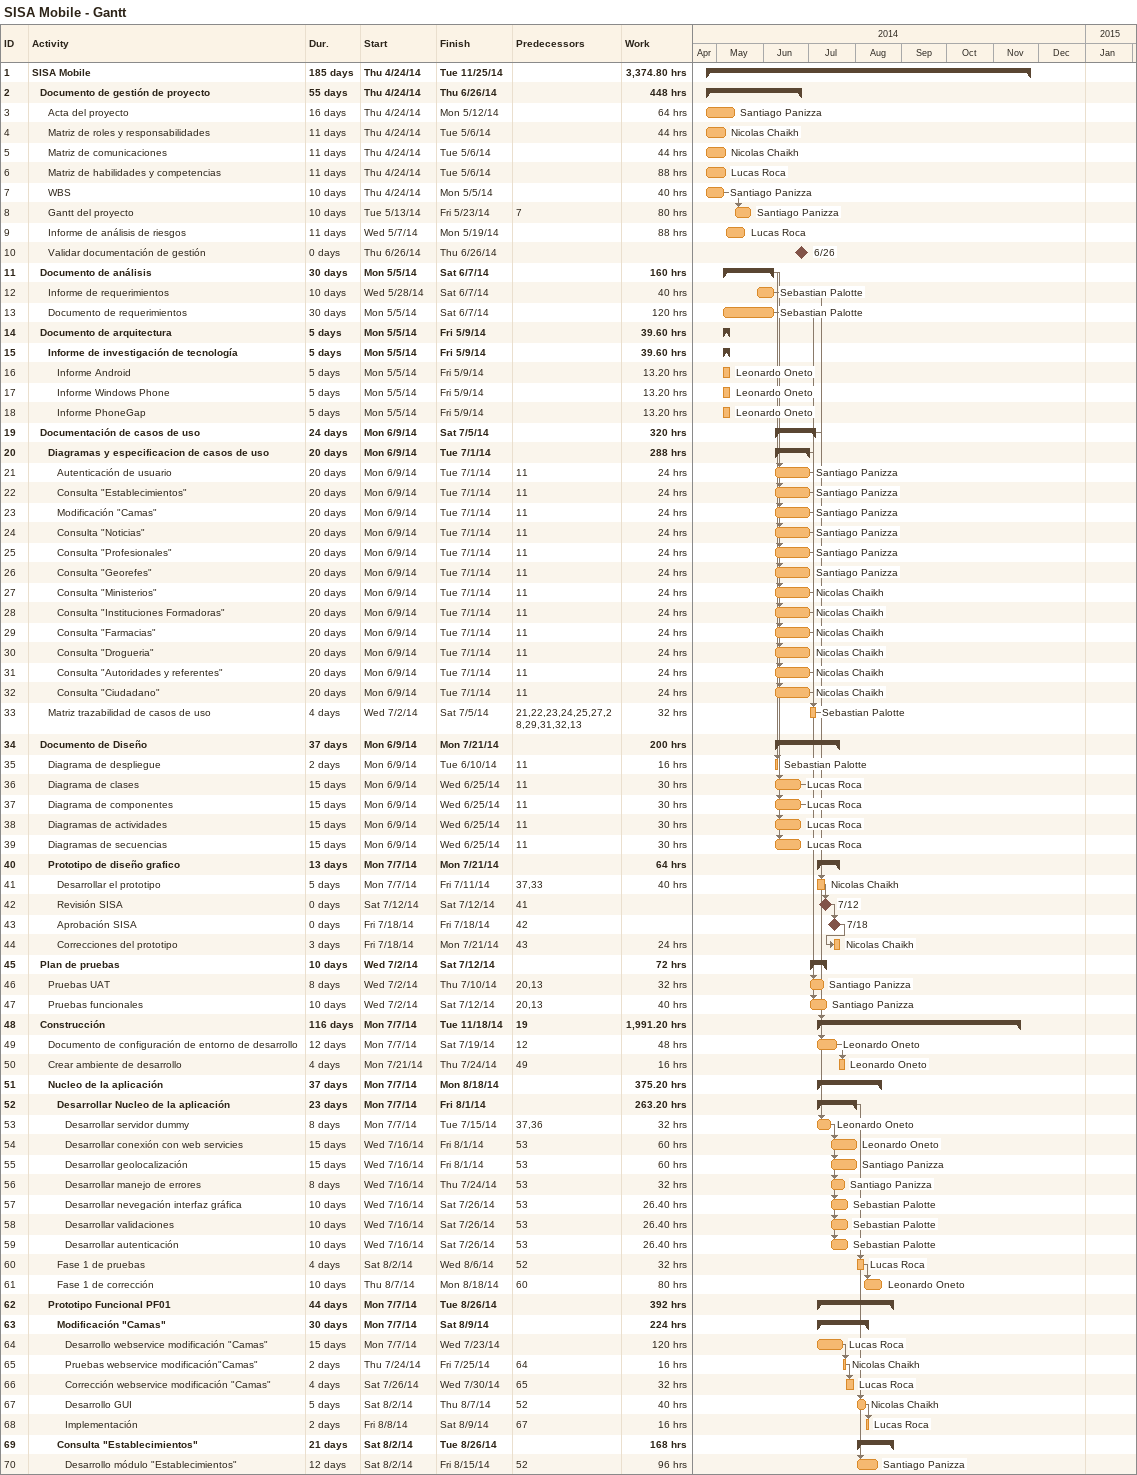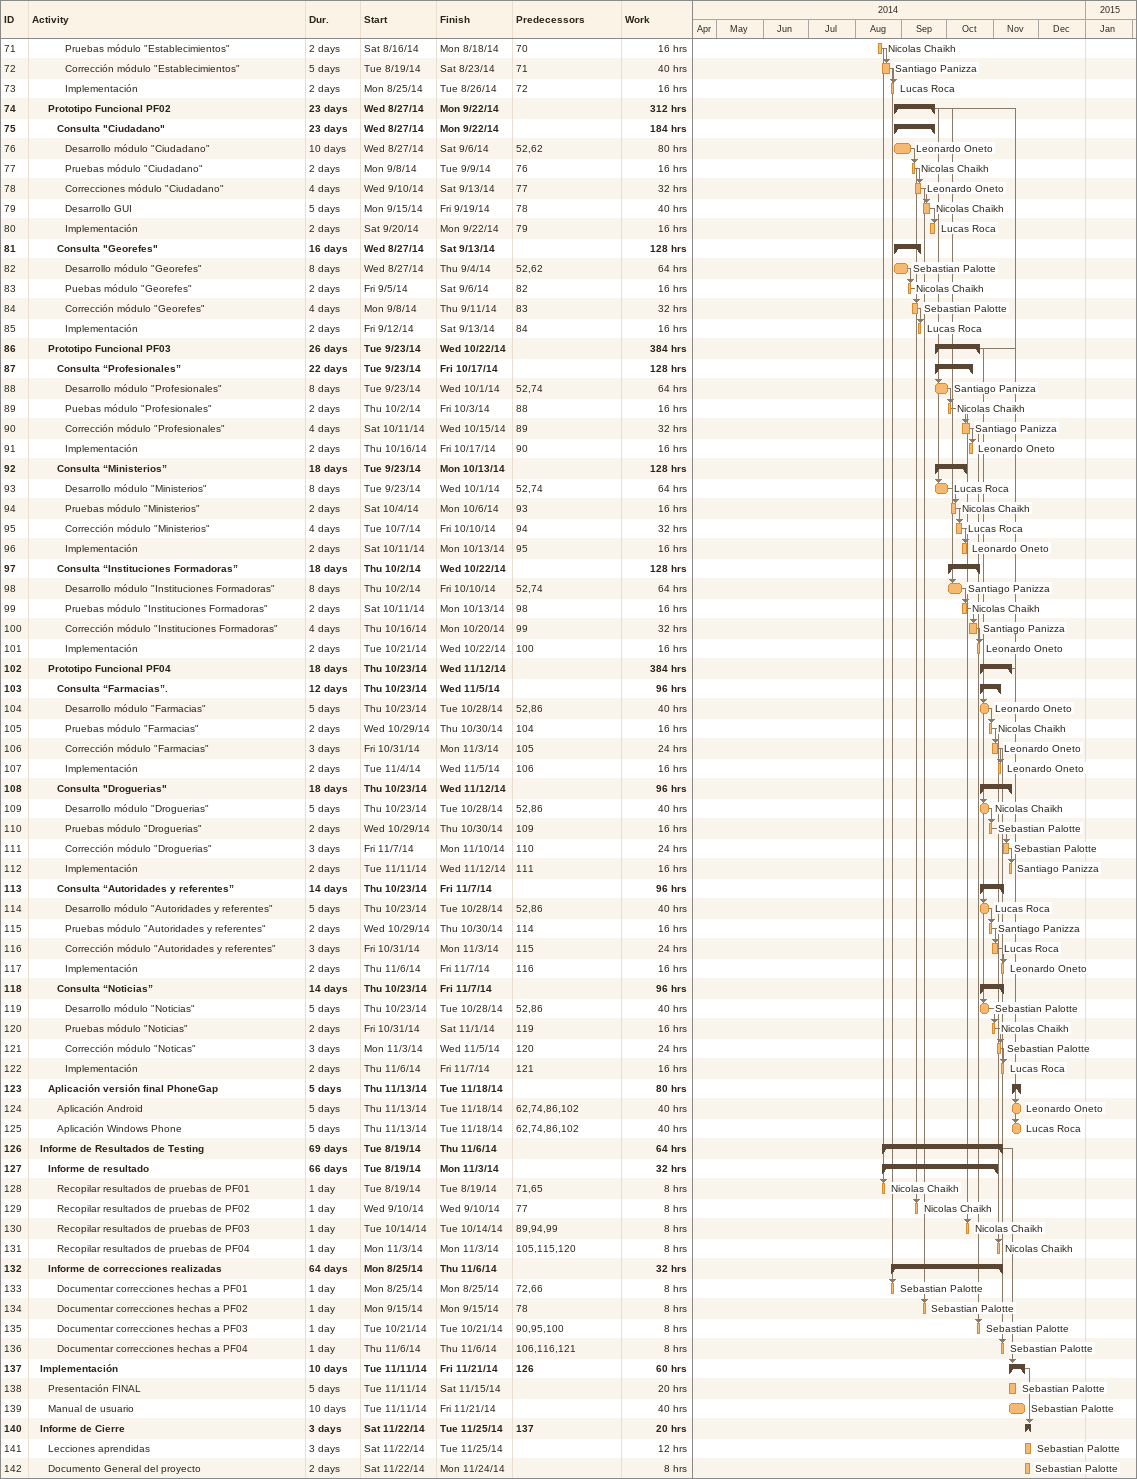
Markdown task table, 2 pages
SISA Mobile - Gantt

| ID | Level | Task | Duration | Start | Finish | Predecessors | Resources | Work (h) |
|---|---|---|---|---|---|---|---|---|
| 1 | 1 | **SISA Mobile** | 185d | 2014-04-24 | 2014-11-25 |  |  | 3374.80 |
| 2 | 2 | **Documento de gestión de proyecto** | 55d | 2014-04-24 | 2014-06-26 |  |  | 448 |
| 3 | 3 | Acta del proyecto | 16d | 2014-04-24 | 2014-05-12 |  | Santiago Panizza | 64 |
| 4 | 3 | Matriz de roles y responsabilidades | 11d | 2014-04-24 | 2014-05-06 |  | Nicolas Chaikh | 44 |
| 5 | 3 | Matriz de comunicaciones | 11d | 2014-04-24 | 2014-05-06 |  | Nicolas Chaikh | 44 |
| 6 | 3 | Matriz de habilidades y competencias | 11d | 2014-04-24 | 2014-05-06 |  | Lucas Roca | 88 |
| 7 | 3 | WBS | 10d | 2014-04-24 | 2014-05-05 |  | Santiago Panizza | 40 |
| 8 | 3 | Gantt del proyecto | 10d | 2014-05-13 | 2014-05-23 | 7 | Santiago Panizza | 80 |
| 9 | 3 | Informe de análisis de riesgos | 11d | 2014-05-07 | 2014-05-19 |  | Lucas Roca | 88 |
| 10 | 3 | Validar documentación de gestión | 0d | 2014-06-26 | 2014-06-26 |  |  |  |
| 11 | 2 | **Documento de análisis** | 30d | 2014-05-05 | 2014-06-07 |  |  | 160 |
| 12 | 3 | Informe de requerimientos | 10d | 2014-05-28 | 2014-06-07 |  | Sebastian Palotte | 40 |
| 13 | 3 | Documento de requerimientos | 30d | 2014-05-05 | 2014-06-07 |  | Sebastian Palotte | 120 |
| 14 | 2 | **Documento de arquitectura** | 5d | 2014-05-05 | 2014-05-09 |  |  | 39.60 |
| 15 | 3 | **Informe de investigación de tecnología** | 5d | 2014-05-05 | 2014-05-09 |  |  | 39.60 |
| 16 | 4 | Informe Android | 5d | 2014-05-05 | 2014-05-09 |  | Leonardo Oneto | 13.20 |
| 17 | 4 | Informe Windows Phone | 5d | 2014-05-05 | 2014-05-09 |  | Leonardo Oneto | 13.20 |
| 18 | 4 | Informe PhoneGap | 5d | 2014-05-05 | 2014-05-09 |  | Leonardo Oneto | 13.20 |
| 19 | 2 | **Documentación de casos de uso** | 24d | 2014-06-09 | 2014-07-05 |  |  | 320 |
| 20 | 3 | **Diagramas y especificacion de casos de uso** | 20d | 2014-06-09 | 2014-07-01 |  |  | 288 |
| 21 | 4 | Autenticación de usuario | 20d | 2014-06-09 | 2014-07-01 | 11 | Santiago Panizza | 24 |
| 22 | 4 | Consulta "Establecimientos" | 20d | 2014-06-09 | 2014-07-01 | 11 | Santiago Panizza | 24 |
| 23 | 4 | Modificación "Camas" | 20d | 2014-06-09 | 2014-07-01 | 11 | Santiago Panizza | 24 |
| 24 | 4 | Consulta "Noticias" | 20d | 2014-06-09 | 2014-07-01 | 11 | Santiago Panizza | 24 |
| 25 | 4 | Consulta "Profesionales" | 20d | 2014-06-09 | 2014-07-01 | 11 | Santiago Panizza | 24 |
| 26 | 4 | Consulta "Georefes" | 20d | 2014-06-09 | 2014-07-01 | 11 | Santiago Panizza | 24 |
| 27 | 4 | Consulta "Ministerios" | 20d | 2014-06-09 | 2014-07-01 | 11 | Nicolas Chaikh | 24 |
| 28 | 4 | Consulta "Instituciones Formadoras" | 20d | 2014-06-09 | 2014-07-01 | 11 | Nicolas Chaikh | 24 |
| 29 | 4 | Consulta "Farmacias" | 20d | 2014-06-09 | 2014-07-01 | 11 | Nicolas Chaikh | 24 |
| 30 | 4 | Consulta "Drogueria" | 20d | 2014-06-09 | 2014-07-01 | 11 | Nicolas Chaikh | 24 |
| 31 | 4 | Consulta "Autoridades y referentes" | 20d | 2014-06-09 | 2014-07-01 | 11 | Nicolas Chaikh | 24 |
| 32 | 4 | Consulta "Ciudadano" | 20d | 2014-06-09 | 2014-07-01 | 11 | Nicolas Chaikh | 24 |
| 33 | 3 | Matriz trazabilidad de casos de uso | 4d | 2014-07-02 | 2014-07-05 | 21, 22, 23, 24, 25, 27, 28, 29, 31, 32, 13 | Sebastian Palotte | 32 |
| 34 | 2 | **Documento de Diseño** | 37d | 2014-06-09 | 2014-07-21 |  |  | 200 |
| 35 | 3 | Diagrama de despliegue | 2d | 2014-06-09 | 2014-06-10 | 11 | Sebastian Palotte | 16 |
| 36 | 3 | Diagrama de clases | 15d | 2014-06-09 | 2014-06-25 | 11 | Lucas Roca | 30 |
| 37 | 3 | Diagrama de componentes | 15d | 2014-06-09 | 2014-06-25 | 11 | Lucas Roca | 30 |
| 38 | 3 | Diagramas de actividades | 15d | 2014-06-09 | 2014-06-25 | 11 | Lucas Roca | 30 |
| 39 | 3 | Diagramas de secuencias | 15d | 2014-06-09 | 2014-06-25 | 11 | Lucas Roca | 30 |
| 40 | 3 | **Prototipo de diseño grafico** | 13d | 2014-07-07 | 2014-07-21 |  |  | 64 |
| 41 | 4 | Desarrollar el prototipo | 5d | 2014-07-07 | 2014-07-11 | 37, 33 | Nicolas Chaikh | 40 |
| 42 | 4 | Revisión SISA | 0d | 2014-07-12 | 2014-07-12 | 41 |  |  |
| 43 | 4 | Aprobación SISA | 0d | 2014-07-18 | 2014-07-18 | 42 |  |  |
| 44 | 4 | Correcciones del prototipo | 3d | 2014-07-18 | 2014-07-21 | 43 | Nicolas Chaikh | 24 |
| 45 | 2 | **Plan de pruebas** | 10d | 2014-07-02 | 2014-07-12 |  |  | 72 |
| 46 | 3 | Pruebas UAT | 8d | 2014-07-02 | 2014-07-10 | 20, 13 | Santiago Panizza | 32 |
| 47 | 3 | Pruebas funcionales | 10d | 2014-07-02 | 2014-07-12 | 20, 13 | Santiago Panizza | 40 |
| 48 | 2 | **Construcción** | 116d | 2014-07-07 | 2014-11-18 | 19 |  | 1991.20 |
| 49 | 3 | Documento de configuración de entorno de desarrollo | 12d | 2014-07-07 | 2014-07-19 | 12 | Leonardo Oneto | 48 |
| 50 | 3 | Crear ambiente de desarrollo | 4d | 2014-07-21 | 2014-07-24 | 49 | Leonardo Oneto | 16 |
| 51 | 3 | **Nucleo de la aplicación** | 37d | 2014-07-07 | 2014-08-18 |  |  | 375.20 |
| 52 | 4 | **Desarrollar Nucleo de la aplicación** | 23d | 2014-07-07 | 2014-08-01 |  |  | 263.20 |
| 53 | 5 | Desarrollar servidor dummy | 8d | 2014-07-07 | 2014-07-15 | 37, 36 | Leonardo Oneto | 32 |
| 54 | 5 | Desarrollar conexión con web servicies | 15d | 2014-07-16 | 2014-08-01 | 53 | Leonardo Oneto | 60 |
| 55 | 5 | Desarrollar geolocalización | 15d | 2014-07-16 | 2014-08-01 | 53 | Santiago Panizza | 60 |
| 56 | 5 | Desarrollar manejo de errores | 8d | 2014-07-16 | 2014-07-24 | 53 | Santiago Panizza | 32 |
| 57 | 5 | Desarrollar nevegación interfaz gráfica | 10d | 2014-07-16 | 2014-07-26 | 53 | Sebastian Palotte | 26.40 |
| 58 | 5 | Desarrollar validaciones | 10d | 2014-07-16 | 2014-07-26 | 53 | Sebastian Palotte | 26.40 |
| 59 | 5 | Desarrollar autenticación | 10d | 2014-07-16 | 2014-07-26 | 53 | Sebastian Palotte | 26.40 |
| 60 | 4 | Fase 1 de pruebas | 4d | 2014-08-02 | 2014-08-06 | 52 | Lucas Roca | 32 |
| 61 | 4 | Fase 1 de corrección | 10d | 2014-08-07 | 2014-08-18 | 60 | Leonardo Oneto | 80 |
| 62 | 3 | **Prototipo Funcional PF01** | 44d | 2014-07-07 | 2014-08-26 |  |  | 392 |
| 63 | 4 | **Modificación "Camas"** | 30d | 2014-07-07 | 2014-08-09 |  |  | 224 |
| 64 | 5 | Desarrollo webservice modificación "Camas" | 15d | 2014-07-07 | 2014-07-23 |  | Lucas Roca | 120 |
| 65 | 5 | Pruebas webservice modificación"Camas" | 2d | 2014-07-24 | 2014-07-25 | 64 | Nicolas Chaikh | 16 |
| 66 | 5 | Corrección webservice modificación "Camas" | 4d | 2014-07-26 | 2014-07-30 | 65 | Lucas Roca | 32 |
| 67 | 5 | Desarrollo GUI | 5d | 2014-08-02 | 2014-08-07 | 52 | Nicolas Chaikh | 40 |
| 68 | 5 | Implementación | 2d | 2014-08-08 | 2014-08-09 | 67 | Lucas Roca | 16 |
| 69 | 4 | **Consulta "Establecimientos"** | 21d | 2014-08-02 | 2014-08-26 |  |  | 168 |
| 70 | 5 | Desarrollo módulo "Establecimientos" | 12d | 2014-08-02 | 2014-08-15 | 52 | Santiago Panizza | 96 |
| 71 | 5 | Pruebas módulo "Establecimientos" | 2d | 2014-08-16 | 2014-08-18 | 70 | Nicolas Chaikh | 16 |
| 72 | 5 | Corrección módulo "Establecimientos" | 5d | 2014-08-19 | 2014-08-23 | 71 | Santiago Panizza | 40 |
| 73 | 5 | Implementación | 2d | 2014-08-25 | 2014-08-26 | 72 | Lucas Roca | 16 |
| 74 | 3 | **Prototipo Funcional PF02** | 23d | 2014-08-27 | 2014-09-22 |  |  | 312 |
| 75 | 4 | **Consulta "Ciudadano"** | 23d | 2014-08-27 | 2014-09-22 |  |  | 184 |
| 76 | 5 | Desarrollo módulo "Ciudadano" | 10d | 2014-08-27 | 2014-09-06 | 52, 62 | Leonardo Oneto | 80 |
| 77 | 5 | Pruebas módulo "Ciudadano" | 2d | 2014-09-08 | 2014-09-09 | 76 | Nicolas Chaikh | 16 |
| 78 | 5 | Correcciones módulo "Ciudadano" | 4d | 2014-09-10 | 2014-09-13 | 77 | Leonardo Oneto | 32 |
| 79 | 5 | Desarrollo GUI | 5d | 2014-09-15 | 2014-09-19 | 78 | Nicolas Chaikh | 40 |
| 80 | 5 | Implementación | 2d | 2014-09-20 | 2014-09-22 | 79 | Lucas Roca | 16 |
| 81 | 4 | **Consulta "Georefes"** | 16d | 2014-08-27 | 2014-09-13 |  |  | 128 |
| 82 | 5 | Desarrollo módulo "Georefes" | 8d | 2014-08-27 | 2014-09-04 | 52, 62 | Sebastian Palotte | 64 |
| 83 | 5 | Puebas módulo "Georefes" | 2d | 2014-09-05 | 2014-09-06 | 82 | Nicolas Chaikh | 16 |
| 84 | 5 | Corrección módulo "Georefes" | 4d | 2014-09-08 | 2014-09-11 | 83 | Sebastian Palotte | 32 |
| 85 | 5 | Implementación | 2d | 2014-09-12 | 2014-09-13 | 84 | Lucas Roca | 16 |
| 86 | 3 | **Prototipo Funcional PF03** | 26d | 2014-09-23 | 2014-10-22 |  |  | 384 |
| 87 | 4 | **Consulta “Profesionales”** | 22d | 2014-09-23 | 2014-10-17 |  |  | 128 |
| 88 | 5 | Desarrollo módulo "Profesionales" | 8d | 2014-09-23 | 2014-10-01 | 52, 74 | Santiago Panizza | 64 |
| 89 | 5 | Puebas módulo "Profesionales" | 2d | 2014-10-02 | 2014-10-03 | 88 | Nicolas Chaikh | 16 |
| 90 | 5 | Corrección módulo "Profesionales" | 4d | 2014-10-11 | 2014-10-15 | 89 | Santiago Panizza | 32 |
| 91 | 5 | Implementación | 2d | 2014-10-16 | 2014-10-17 | 90 | Leonardo Oneto | 16 |
| 92 | 4 | **Consulta “Ministerios”** | 18d | 2014-09-23 | 2014-10-13 |  |  | 128 |
| 93 | 5 | Desarrollo módulo "Ministerios" | 8d | 2014-09-23 | 2014-10-01 | 52, 74 | Lucas Roca | 64 |
| 94 | 5 | Pruebas módulo "Ministerios" | 2d | 2014-10-04 | 2014-10-06 | 93 | Nicolas Chaikh | 16 |
| 95 | 5 | Corrección módulo "Ministerios" | 4d | 2014-10-07 | 2014-10-10 | 94 | Lucas Roca | 32 |
| 96 | 5 | Implementación | 2d | 2014-10-11 | 2014-10-13 | 95 | Leonardo Oneto | 16 |
| 97 | 4 | **Consulta “Instituciones Formadoras”** | 18d | 2014-10-02 | 2014-10-22 |  |  | 128 |
| 98 | 5 | Desarrollo módulo "Instituciones Formadoras" | 8d | 2014-10-02 | 2014-10-10 | 52, 74 | Santiago Panizza | 64 |
| 99 | 5 | Pruebas módulo "Instituciones Formadoras" | 2d | 2014-10-11 | 2014-10-13 | 98 | Nicolas Chaikh | 16 |
| 100 | 5 | Corrección módulo "Instituciones Formadoras" | 4d | 2014-10-16 | 2014-10-20 | 99 | Santiago Panizza | 32 |
| 101 | 5 | Implementación | 2d | 2014-10-21 | 2014-10-22 | 100 | Leonardo Oneto | 16 |
| 102 | 3 | **Prototipo Funcional PF04** | 18d | 2014-10-23 | 2014-11-12 |  |  | 384 |
| 103 | 4 | **Consulta “Farmacias”.** | 12d | 2014-10-23 | 2014-11-05 |  |  | 96 |
| 104 | 5 | Desarrollo módulo "Farmacias" | 5d | 2014-10-23 | 2014-10-28 | 52, 86 | Leonardo Oneto | 40 |
| 105 | 5 | Pruebas módulo "Farmacias" | 2d | 2014-10-29 | 2014-10-30 | 104 | Nicolas Chaikh | 16 |
| 106 | 5 | Corrección módulo "Farmacias" | 3d | 2014-10-31 | 2014-11-03 | 105 | Leonardo Oneto | 24 |
| 107 | 5 | Implementación | 2d | 2014-11-04 | 2014-11-05 | 106 | Leonardo Oneto | 16 |
| 108 | 4 | **Consulta "Droguerias"** | 18d | 2014-10-23 | 2014-11-12 |  |  | 96 |
| 109 | 5 | Desarrollo módulo "Droguerias" | 5d | 2014-10-23 | 2014-10-28 | 52, 86 | Nicolas Chaikh | 40 |
| 110 | 5 | Pruebas módulo "Droguerias" | 2d | 2014-10-29 | 2014-10-30 | 109 | Sebastian Palotte | 16 |
| 111 | 5 | Corrección módulo "Droguerias" | 3d | 2014-11-07 | 2014-11-10 | 110 | Sebastian Palotte | 24 |
| 112 | 5 | Implementación | 2d | 2014-11-11 | 2014-11-12 | 111 | Santiago Panizza | 16 |
| 113 | 4 | **Consulta “Autoridades y referentes”** | 14d | 2014-10-23 | 2014-11-07 |  |  | 96 |
| 114 | 5 | Desarrollo módulo "Autoridades y referentes" | 5d | 2014-10-23 | 2014-10-28 | 52, 86 | Lucas Roca | 40 |
| 115 | 5 | Pruebas módulo "Autoridades y referentes" | 2d | 2014-10-29 | 2014-10-30 | 114 | Santiago Panizza | 16 |
| 116 | 5 | Corrección módulo "Autoridades y referentes" | 3d | 2014-10-31 | 2014-11-03 | 115 | Lucas Roca | 24 |
| 117 | 5 | Implementación | 2d | 2014-11-06 | 2014-11-07 | 116 | Leonardo Oneto | 16 |
| 118 | 4 | **Consulta “Noticias”** | 14d | 2014-10-23 | 2014-11-07 |  |  | 96 |
| 119 | 5 | Desarrollo módulo "Noticias" | 5d | 2014-10-23 | 2014-10-28 | 52, 86 | Sebastian Palotte | 40 |
| 120 | 5 | Pruebas módulo "Noticias" | 2d | 2014-10-31 | 2014-11-01 | 119 | Nicolas Chaikh | 16 |
| 121 | 5 | Corrección módulo "Noticas" | 3d | 2014-11-03 | 2014-11-05 | 120 | Sebastian Palotte | 24 |
| 122 | 5 | Implementación | 2d | 2014-11-06 | 2014-11-07 | 121 | Lucas Roca | 16 |
| 123 | 3 | **Aplicación versión final PhoneGap** | 5d | 2014-11-13 | 2014-11-18 |  |  | 80 |
| 124 | 4 | Aplicación Android | 5d | 2014-11-13 | 2014-11-18 | 62, 74, 86, 102 | Leonardo Oneto | 40 |
| 125 | 4 | Aplicación Windows Phone | 5d | 2014-11-13 | 2014-11-18 | 62, 74, 86, 102 | Lucas Roca | 40 |
| 126 | 2 | **Informe de Resultados de Testing** | 69d | 2014-08-19 | 2014-11-06 |  |  | 64 |
| 127 | 3 | **Informe de resultado** | 66d | 2014-08-19 | 2014-11-03 |  |  | 32 |
| 128 | 4 | Recopilar resultados de pruebas de PF01 | 1d | 2014-08-19 | 2014-08-19 | 71, 65 | Nicolas Chaikh | 8 |
| 129 | 4 | Recopilar resultados de pruebas de PF02 | 1d | 2014-09-10 | 2014-09-10 | 77 | Nicolas Chaikh | 8 |
| 130 | 4 | Recopilar resultados de pruebas de PF03 | 1d | 2014-10-14 | 2014-10-14 | 89, 94, 99 | Nicolas Chaikh | 8 |
| 131 | 4 | Recopilar resultados de pruebas de PF04 | 1d | 2014-11-03 | 2014-11-03 | 105, 115, 120 | Nicolas Chaikh | 8 |
| 132 | 3 | **Informe de correcciones realizadas** | 64d | 2014-08-25 | 2014-11-06 |  |  | 32 |
| 133 | 4 | Documentar correcciones hechas a PF01 | 1d | 2014-08-25 | 2014-08-25 | 72, 66 | Sebastian Palotte | 8 |
| 134 | 4 | Documentar correcciones hechas a PF02 | 1d | 2014-09-15 | 2014-09-15 | 78 | Sebastian Palotte | 8 |
| 135 | 4 | Documentar correcciones hechas a PF03 | 1d | 2014-10-21 | 2014-10-21 | 90, 95, 100 | Sebastian Palotte | 8 |
| 136 | 4 | Documentar correcciones hechas a PF04 | 1d | 2014-11-06 | 2014-11-06 | 106, 116, 121 | Sebastian Palotte | 8 |
| 137 | 2 | **Implementación** | 10d | 2014-11-11 | 2014-11-21 | 126 |  | 60 |
| 138 | 3 | Presentación FINAL | 5d | 2014-11-11 | 2014-11-15 |  | Sebastian Palotte | 20 |
| 139 | 3 | Manual de usuario | 10d | 2014-11-11 | 2014-11-21 |  | Sebastian Palotte | 40 |
| 140 | 2 | **Informe de Cierre** | 3d | 2014-11-22 | 2014-11-25 | 137 |  | 20 |
| 141 | 3 | Lecciones aprendidas | 3d | 2014-11-22 | 2014-11-25 |  | Sebastian Palotte | 12 |
| 142 | 3 | Documento General del proyecto | 2d | 2014-11-22 | 2014-11-24 |  | Sebastian Palotte | 8 |
